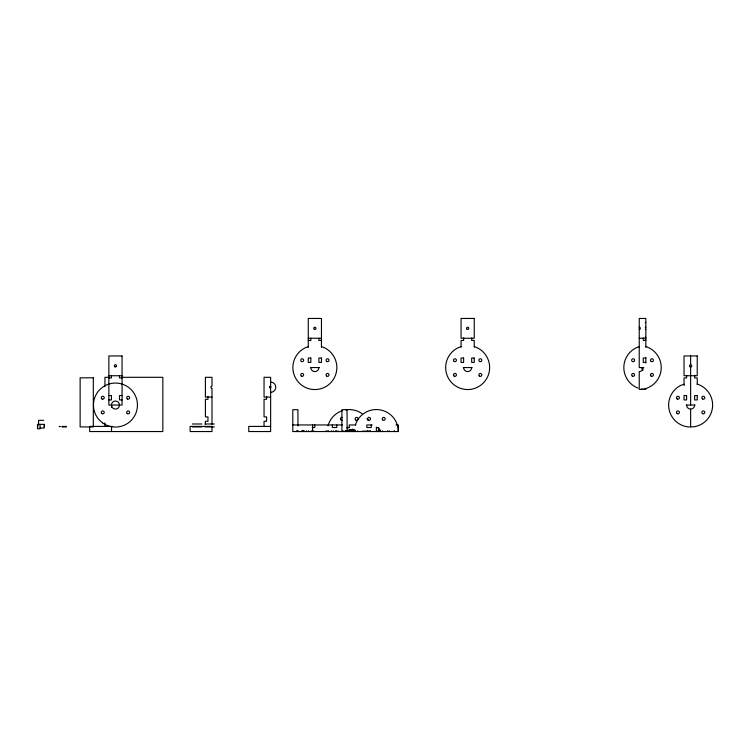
<?xml version="1.0" encoding="UTF-8"?>
<svg xmlns="http://www.w3.org/2000/svg" width="750" height="750" viewBox="0 0 750 750"><rect width="100%" height="100%" fill="white"/><g stroke="black" fill="none" stroke-linecap="round" stroke-linejoin="round"><path stroke-width="1.12" d="M296.878 431.55L296.934 430.481M308.522 431.55L308.475 430.772M349.144 431.55L349.237 430.772M348.459 431.55L349.041 430.969L349.678 431.466M349.031 431.55C349.097 430.041 347.147 432.328 348.281 430.772M349.95 431.55L350.353 431.147L349.331 430.884M352.472 430.312L352.491 429.356M306.216 431.55L306.497 430.772M313.547 431.55L313.828 430.772M328.209 431.55L328.491 430.772M335.541 431.55L335.812 430.772M353.409 431.466L353.503 430.884M357.525 431.55L357.806 430.772M369.984 431.55L370.266 430.772M379.509 431.55L379.791 430.772M331.369 430.772L331.322 431.55M382.678 430.772L382.631 431.55M351.984 430.153L352.678 430.406L351.984 430.153A2.203 2.203 0 0 0 348.169 431.325L348.159 430.884M350.981 430.884L351.009 430.763A2.203 2.203 0 0 1 355.238 431.194L355.247 431.55M355.519 424.95L355.819 423.703A21.984 21.984 0 0 1 398.072 428.062L398.166 431.55M350.166 431.512L350.138 430.884M645.281 339.347L645.834 339.197M308.269 346.781L305.887 347.494A21.984 21.984 0 0 0 297.806 381.431A21.984 21.984 0 0 0 332.681 380.447A21.984 21.984 0 0 0 322.706 347.016L321.459 346.725M461.053 346.781L458.672 347.494A21.984 21.984 0 0 0 450.591 381.431A21.984 21.984 0 0 0 485.466 380.447A21.984 21.984 0 0 0 475.491 347.016L474.244 346.725M639.234 346.781L636.853 347.494A21.984 21.984 0 0 0 637.987 388.106M684.028 384.272L681.647 384.984A21.984 21.984 0 0 0 688.369 426.928L694.106 426.769A21.984 21.984 0 0 0 698.466 384.516L697.228 384.216M645.281 322.556L645.834 322.528M645.834 389.372L643.575 389.438A21.984 21.984 0 0 1 641.306 389.081M308.269 338.241L321.459 338.241M639.234 338.241L645.834 338.241M308.269 340.444L310.837 340.444L310.837 338.241M321.459 340.444L318.9 340.444L318.9 338.241M645.834 340.444L643.266 340.444L643.266 337.866M645.834 358.031L643.266 358.031L643.266 362.428L645.834 362.428M310.472 367.556L319.266 367.556M463.256 367.556L472.05 367.556M643.819 367.556L639.234 367.556L639.234 318.45L645.834 318.45L645.834 347.259M108.863 375.741L122.062 375.741M109.331 377.306L104.934 377.306L104.934 386.663M122.025 377.306L162.844 377.306L162.844 431.55L89.662 431.55L89.662 426.412L112.641 426.412M108.863 377.934L111.431 377.934L111.431 375.741M122.062 377.934L119.494 377.934L119.494 375.741M108.863 395.531L111.431 395.531L111.431 399.928L108.863 399.928M122.062 395.531L119.494 395.531L119.494 399.928L122.062 399.928M211.997 397.097L205.397 397.097L205.397 377.306L211.997 377.306L211.997 386.1A1.097 1.097 0 0 0 210.9 387.206A1.097 1.097 0 0 0 211.997 388.303L211.997 424.294M270.637 397.097L264.047 397.097L264.047 377.306L270.637 377.306L270.637 386.1A1.097 1.097 0 0 0 269.541 387.206A1.097 1.097 0 0 0 270.637 388.303L270.637 431.55L248.766 431.55L248.766 426.412L270.637 426.412M686.231 405.056L695.025 405.056M43.734 420.328L38.597 420.328L38.597 424.734M192.384 423.994L201.891 423.994M204.825 423.994L214.331 423.994M292.8 424.95L342.384 424.95M355.837 424.95L349.237 424.95L349.237 427.519A4.031 4.031 0 0 0 347.222 428.053M372.131 424.95L366.834 424.95L366.834 427.519L371.231 427.519L371.231 424.95M396.019 424.95L398.344 424.95L398.344 431.55L292.8 431.55L292.8 409.678L297.938 409.678L297.938 425.944M59.297 426.412L60.028 426.412M62.025 426.412L66.394 426.412M59.297 426.562L60.028 426.562M62.578 426.562L63.3 426.562M63.844 426.562L64.575 426.562M65.109 426.562L65.841 426.562M62.025 426.928L66.394 426.928M192.384 426.928L201.891 426.928M204.825 426.928L214.331 426.928M312.216 427.519L314.794 427.519L314.794 424.95M347.044 427.519L349.237 427.519M40.069 428.025L44.1 428.025L44.1 425.1M347.128 430.884L353.062 430.884M352.556 431.147L351.534 430.884M361.913 431.25L362.869 431.25M363.009 431.25L363.966 431.25M364.116 431.25L365.062 431.25M365.212 431.25L366.159 431.25M366.309 431.25L367.266 431.25M367.406 431.25L368.363 431.25M368.512 431.25L369.459 431.25M369.609 431.25L370.556 431.25M645.834 337.284L645.281 337.144M645.834 346.725L647.072 347.016A21.984 21.984 0 0 1 642.712 389.269L639.234 389.372L639.234 371.588A4.031 4.031 0 0 0 643.266 367.556M377.325 430.772L377.606 431.55M367.791 430.772L368.072 431.55M355.331 430.772L355.613 431.55M351.628 431.466L350.944 430.969L350.466 431.55M350.006 431.466L350.062 430.884M345.806 430.772L346.088 431.55M333.347 430.772L333.628 431.55M326.016 430.772L326.297 431.55M311.363 430.772L311.634 431.55M304.031 430.772L304.312 431.55M394.219 430.481L394.275 431.55M354.853 431.55L354.319 430.959L353.691 431.55M342.909 430.481L342.966 431.55M697.228 384.534L697.228 377.934L694.659 377.934L694.659 375.356M690.628 355.95L690.628 364.744M690.628 366.947L690.628 405.056M694.659 405.056A4.031 4.031 0 0 1 690.628 409.088L690.628 426.863M686.597 375.356L686.597 377.934L684.028 377.934L684.028 385.631M645.834 357.413L645.834 363.047M474.244 347.034L474.244 340.444L471.684 340.444L471.684 337.866M463.622 337.866L463.622 340.444L461.053 340.444L461.053 347.034M378.562 431.55L378.562 427.519L376.359 427.519A4.031 4.031 0 0 1 380.391 431.55M376.359 427.153L376.359 431.55M355.266 431.55L355.266 430.884L353.287 430.884L353.287 431.55M352.997 429.356L352.997 430.256M352.997 430.65L353.062 431.55M352.491 430.65L352.491 431.55M352.041 431.55L351.975 431.147M350.278 430.884L350.353 431.55M349.556 430.884L349.556 431.55M347.578 430.884L347.578 431.55M347.128 431.55L347.044 409.678L341.916 409.678L341.916 431.55M346.613 430.65L346.613 431.55M336.778 424.95L336.778 427.519L332.381 427.519L332.381 424.95M327.253 430.772L327.253 431.55M321.459 347.259L321.459 318.45L308.269 318.45L308.269 347.259M312.591 424.95L312.591 431.55M297.938 430.5L297.938 431.55M266.606 396.366L266.606 399.3L264.047 399.3L264.047 416.887L266.606 416.887L266.606 421.284L264.047 421.284L264.047 426.412M207.966 396.366L207.966 399.3L205.397 399.3L205.397 416.887L207.966 416.887L207.966 421.284L205.397 421.284L205.397 424.359M111.534 405L111.534 407.316M111.534 426.928L111.534 431.55M104.934 422.906L104.934 426.412M44.466 426.928L44.466 424.359L37.5 424.359L37.5 428.766L40.069 428.766L40.069 424.359M37.866 424.359L37.866 426.928M336.047 431.55A1.097 1.097 0 0 1 336.366 430.772M337.922 430.772A1.097 1.097 0 0 1 338.25 431.55M327.994 425.897A21.984 21.984 0 0 1 342.403 410.653M345.759 409.838A21.984 21.984 0 0 1 362.128 413.728M367.003 418.584A21.984 21.984 0 0 1 368.259 420.516M342.291 420.272A1.463 1.463 0 0 1 340.444 418.856A1.463 1.463 0 0 1 342.291 417.431M345.206 431.55A4.031 4.031 0 0 1 345.347 430.5M387.356 431.55A1.097 1.097 0 0 1 387.675 430.772M389.231 430.772A1.097 1.097 0 0 1 389.55 431.55M690.628 409.088A4.031 4.031 0 0 1 686.597 405.056M642.984 370.416A4.031 4.031 0 0 1 641.803 367.556M645.834 329.447A1.097 1.097 0 0 1 645.281 329.297M645.281 327.394A1.097 1.097 0 0 1 645.834 327.253M639.234 327.253A1.097 1.097 0 0 1 640.331 328.35A1.097 1.097 0 0 1 639.234 329.447M471.684 367.556A4.031 4.031 0 0 1 467.653 371.588A4.031 4.031 0 0 1 463.622 367.556M301.603 431.55A1.097 1.097 0 0 1 302.7 430.444A1.097 1.097 0 0 1 303.797 431.55M318.9 367.556A4.031 4.031 0 0 1 314.869 371.588A4.031 4.031 0 0 1 310.837 367.556M270.516 382.078A5.128 5.128 0 0 1 275.766 387.075A5.128 5.128 0 0 1 270.769 392.334M270.084 387C270.619 389.297 271.959 385.575 270.084 387M349.275 430.153L349.969 430.406L349.275 430.153M350.747 430.153L351.431 430.406L350.747 430.153M353.456 430.153L354.141 430.406L353.456 430.153M474.244 318.45L461.053 318.45L461.053 338.241L474.244 338.241L474.244 318.45M122.062 355.95L108.863 355.95L108.863 405.056L122.062 405.056L122.062 355.95M697.228 355.95L684.028 355.95L684.028 375.741L697.228 375.741L697.228 355.95M310.837 358.031L308.269 358.031L308.269 362.428L310.837 362.428L310.837 358.031M321.459 358.031L318.9 358.031L318.9 362.428L321.459 362.428L321.459 358.031M463.622 358.031L461.053 358.031L461.053 362.428L463.622 362.428L463.622 358.031M474.244 358.031L471.684 358.031L471.684 362.428L474.244 362.428L474.244 358.031M93.319 377.822L80.128 377.822L80.128 426.928L93.319 426.928L93.319 377.822M686.597 395.531L684.028 395.531L684.028 399.928L686.597 399.928L686.597 395.531M697.228 395.531L694.659 395.531L694.659 399.928L697.228 399.928L697.228 395.531M211.997 426.412L190.125 426.412L190.125 431.55L211.997 431.55L211.997 426.412M382.65 419.887A1.463 1.463 0 0 0 385.106 419.231A1.463 1.463 0 0 0 383.306 417.431A1.463 1.463 0 0 0 382.65 419.887M368.297 420.122A1.463 1.463 0 0 0 370.5 418.856A1.463 1.463 0 0 0 368.297 417.581A1.463 1.463 0 0 0 368.297 420.122M355.538 419.887A1.463 1.463 0 0 0 357.984 419.231A1.463 1.463 0 0 0 356.194 417.431A1.463 1.463 0 0 0 355.538 419.887M702.591 413.653A1.463 1.463 0 0 0 704.784 412.387A1.463 1.463 0 0 0 702.591 411.112A1.463 1.463 0 0 0 702.591 413.653M702.591 399A1.463 1.463 0 0 0 704.784 397.725A1.463 1.463 0 0 0 702.591 396.459A1.463 1.463 0 0 0 702.591 399M690.075 366.797A1.097 1.097 0 0 0 691.725 365.841A1.097 1.097 0 0 0 690.075 364.894A1.097 1.097 0 0 0 690.075 366.797M677.203 399A1.463 1.463 0 0 0 679.397 397.725A1.463 1.463 0 0 0 677.203 396.459A1.463 1.463 0 0 0 677.203 399M677.203 413.653A1.463 1.463 0 0 0 679.397 412.387A1.463 1.463 0 0 0 677.203 411.112A1.463 1.463 0 0 0 677.203 413.653M632.4 361.5A1.463 1.463 0 0 0 634.603 360.234A1.463 1.463 0 0 0 632.4 358.959A1.463 1.463 0 0 0 632.4 361.5M632.4 376.163A1.463 1.463 0 0 0 634.603 374.887A1.463 1.463 0 0 0 632.4 373.622A1.463 1.463 0 0 0 632.4 376.163M651.197 376.163A1.463 1.463 0 0 0 653.4 374.887A1.463 1.463 0 0 0 651.197 373.622A1.463 1.463 0 0 0 651.197 376.163M651.197 361.5A1.463 1.463 0 0 0 653.4 360.234A1.463 1.463 0 0 0 651.197 358.959A1.463 1.463 0 0 0 651.197 361.5M454.219 361.5A1.463 1.463 0 0 0 456.422 360.234A1.463 1.463 0 0 0 454.219 358.959A1.463 1.463 0 0 0 454.219 361.5M454.219 376.163A1.463 1.463 0 0 0 456.422 374.887A1.463 1.463 0 0 0 454.219 373.622A1.463 1.463 0 0 0 454.219 376.163M479.306 375.928A1.463 1.463 0 0 0 481.762 375.272A1.463 1.463 0 0 0 479.962 373.472A1.463 1.463 0 0 0 479.306 375.928M479.616 361.5A1.463 1.463 0 0 0 481.809 360.234A1.463 1.463 0 0 0 479.616 358.959A1.463 1.463 0 0 0 479.616 361.5M467.1 329.297A1.097 1.097 0 0 0 468.75 328.35A1.097 1.097 0 0 0 467.1 327.394A1.097 1.097 0 0 0 467.1 329.297M314.316 329.297A1.097 1.097 0 0 0 315.966 328.35A1.097 1.097 0 0 0 314.316 327.394A1.097 1.097 0 0 0 314.316 329.297M301.434 361.5A1.463 1.463 0 0 0 303.637 360.234A1.463 1.463 0 0 0 301.434 358.959A1.463 1.463 0 0 0 301.434 361.5M301.434 376.163A1.463 1.463 0 0 0 303.637 374.887A1.463 1.463 0 0 0 301.434 373.622A1.463 1.463 0 0 0 301.434 376.163M326.522 375.928A1.463 1.463 0 0 0 328.978 375.272A1.463 1.463 0 0 0 327.178 373.472A1.463 1.463 0 0 0 326.522 375.928M326.831 361.5A1.463 1.463 0 0 0 329.025 360.234A1.463 1.463 0 0 0 326.831 358.959A1.463 1.463 0 0 0 326.831 361.5M102.572 422.869A21.984 21.984 0 0 0 137.334 407.316A21.984 21.984 0 0 0 106.481 384.984A21.984 21.984 0 0 0 102.572 422.869M102.038 399A1.463 1.463 0 0 0 104.231 397.725A1.463 1.463 0 0 0 102.038 396.459A1.463 1.463 0 0 0 102.038 399M102.038 413.653A1.463 1.463 0 0 0 104.231 412.387A1.463 1.463 0 0 0 102.038 411.112A1.463 1.463 0 0 0 102.038 413.653M127.116 413.419A1.463 1.463 0 0 0 129.572 412.762A1.463 1.463 0 0 0 127.781 410.972A1.463 1.463 0 0 0 127.116 413.419M127.425 399A1.463 1.463 0 0 0 129.619 397.725A1.463 1.463 0 0 0 127.425 396.459A1.463 1.463 0 0 0 127.425 399M113.447 408.544A4.031 4.031 0 0 0 119.494 405.056A4.031 4.031 0 0 0 113.447 401.569A4.031 4.031 0 0 0 113.447 408.544M114.909 366.797A1.097 1.097 0 0 0 116.559 365.841A1.097 1.097 0 0 0 114.909 364.894A1.097 1.097 0 0 0 114.909 366.797"/></g></svg>
